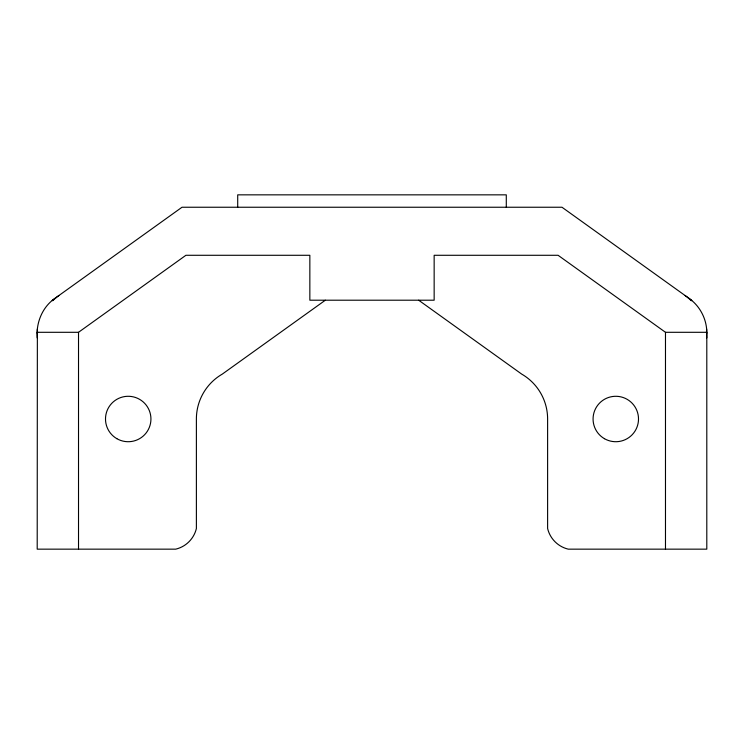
<?xml version="1.0" encoding="UTF-8"?>
<svg xmlns="http://www.w3.org/2000/svg" width="744" height="744" viewBox="0 0 744 744"><rect width="100%" height="100%" fill="white"/><g stroke="black" fill="none" stroke-linecap="round" stroke-linejoin="round"><path stroke-width="1.12" d="M37.2 337.916C35.991 322.868 42.241 307.188 54.833 298.446L182.01 207.241L561.99 207.241L689.167 298.446C699.965 306.119 706.707 319.055 706.8 332.298L706.8 549.156L568.267 549.156A27.891 27.891 0 0 1 547.612 528.5L547.612 419.002A51.857 51.857 0 0 0 521.684 374.093L418.658 300.204M237.708 207.241L237.708 194.844L506.292 194.844L506.292 207.241M325.342 300.204L222.317 374.093A51.857 51.857 0 0 0 196.388 419.002L196.388 528.5A27.891 27.891 0 0 1 175.733 549.156L37.2 549.156L37.367 329.006M52.229 300.474L58.999 295.452M37.2 332.298L78.52 332.298L185.916 255.285L309.848 255.285L309.848 300.204L434.152 300.204L434.152 255.285L558.084 255.285L665.48 332.298L706.8 332.298M685.001 295.452L691.771 300.474M706.633 329.006L706.8 337.916M665.48 332.298L665.48 549.156M78.52 332.298L78.52 549.156M37.367 333.786A52.257 52.257 0 0 1 37.563 331.731M52.694 300.771A52.257 52.257 0 0 1 55.744 297.991M688.256 297.991A52.257 52.257 0 0 1 691.306 300.771M706.437 331.731A52.257 52.257 0 0 1 706.633 333.786M604.426 438.681A22.729 22.729 0 0 0 638.51 419.002A22.729 22.729 0 0 0 604.426 399.323A22.729 22.729 0 0 0 604.426 438.681M116.855 438.681A22.729 22.729 0 0 0 150.939 419.002A22.729 22.729 0 0 0 116.855 399.323A22.729 22.729 0 0 0 116.855 438.681"/></g></svg>
